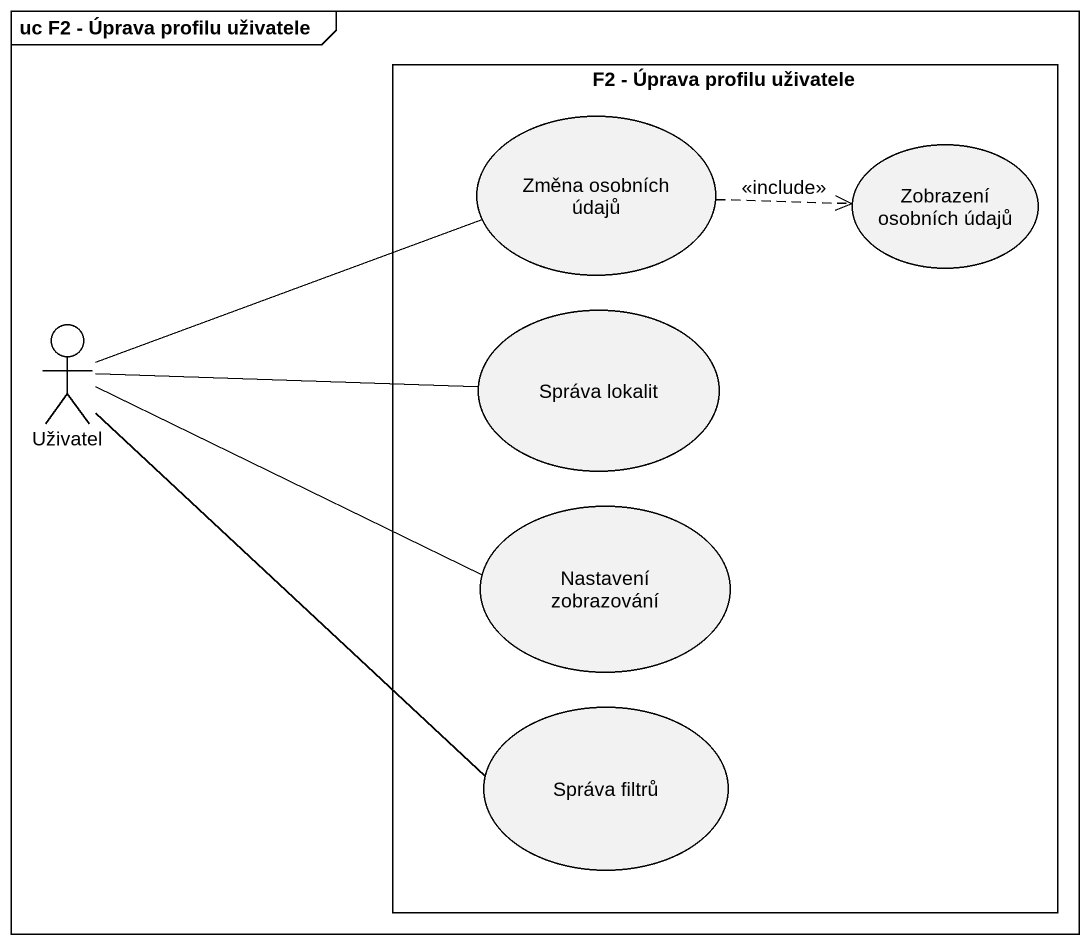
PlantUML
@startuml
mainframe uc F2 - Úprava profilu uživatele
rectangle "F2 - Úprava profilu uživatele" as F2_Úprava_profilu_uživatele {
  usecase "Změna osobních údajů" as Změna_osobních_údajů
  usecase "Zobrazení osobních údajů" as Zobrazení_osobních_údajů
  usecase "Správa lokalit" as Správa_lokalit
  usecase "Nastavení zobrazování" as Nastavení_zobrazování
  usecase "Správa filtrů" as Správa_filtrů
}
actor Uživatel
Změna_osobních_údajů .right.> Zobrazení_osobních_údajů : <<include>>
Uživatel -right- Změna_osobních_údajů
Uživatel -right- Správa_lokalit
Uživatel -right- Nastavení_zobrazování
Uživatel -- Správa_filtrů
@enduml
